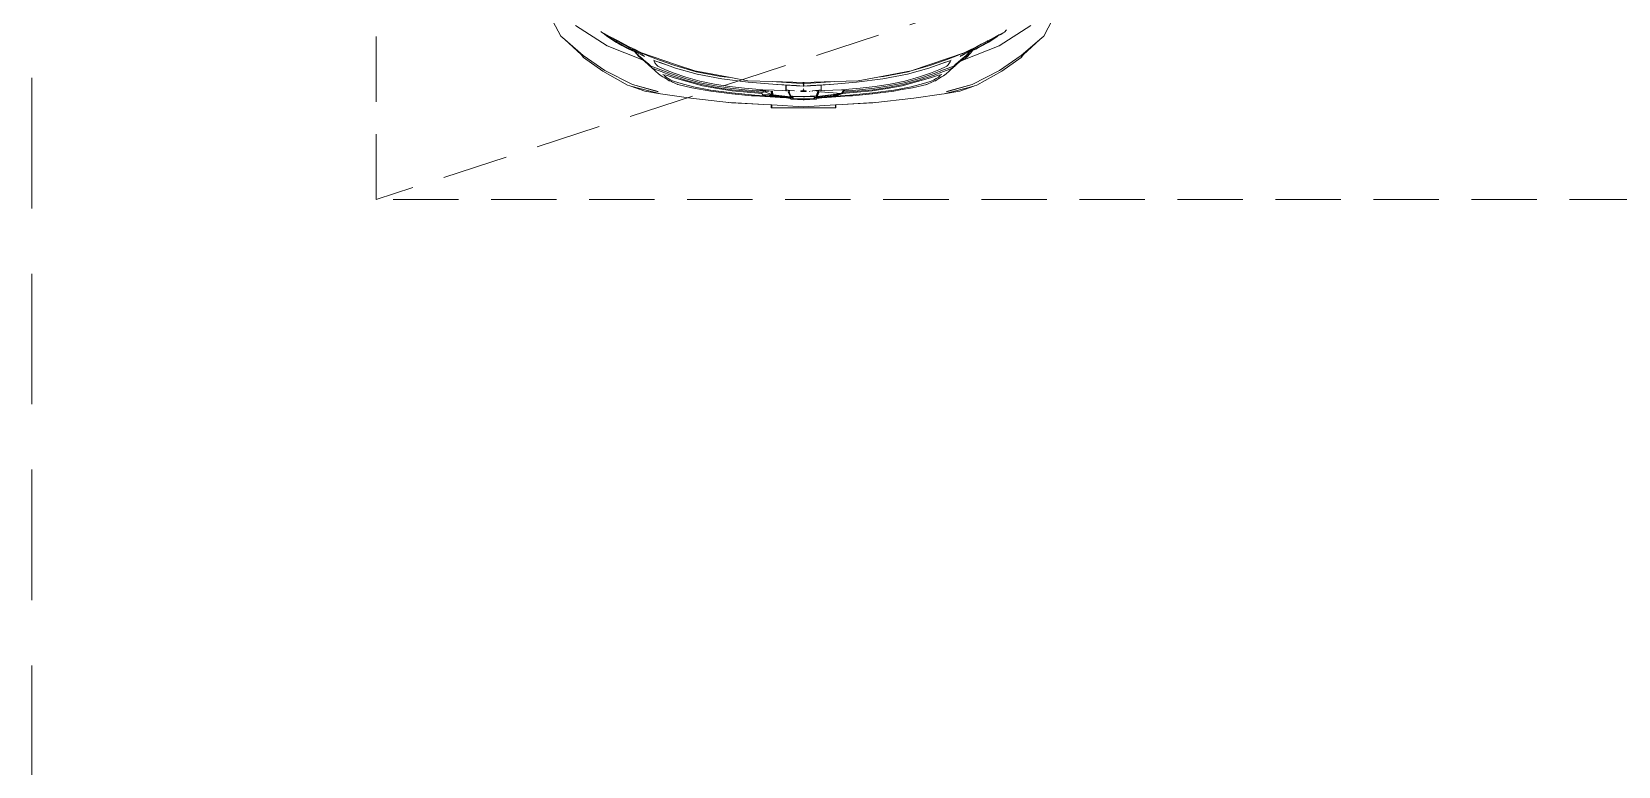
# Model space of a CAD drawing. Header units: millimetres. Extents: x 1010 to 1494, y -119 to 564.
# Drawn here: x 1337.44 to 1343.51, y 485.57 to 488.39 of the extents above; entities that cross this region are included whole.
import ezdxf

# ---------------------------------------------------------------- set-up
doc = ezdxf.new("R2010")
doc.units = ezdxf.units.MM
doc.linetypes.add('HIDDEN', pattern=[0.375, 0.25, -0.125])
doc.layers.get('0').update_dxf_attribs({"lineweight": 9})
for name, color, linetype, lineweight in [('10', 7, 'Continuous', 9), ('80', 1, 'Continuous', 9), ('Edges', 7, 'Continuous', 9)]:
    doc.layers.add(name, color=color, linetype=linetype, lineweight=lineweight)

# ---------------------------------------------------------------- blocks, each defined once
blk = doc.blocks.new('chevy tahoe pl')
at = {"layer": 'Edges'}
for p, q in [((57.24, 93.37), (60.72, 95.21)), ((54.63, 90.35), (56.79, 92.85)), ((56.79, 92.85), (54.77, 90.64)), ((56.79, 92.85), (57.24, 93.37)), ((54.38, 90.3), (52.53, 87.7)), ((54.63, 90.35), (52.62, 87.41)), ((54.77, 90.64), (54.38, 90.3)), ((54.77, 90.64), (54.49, 90.33)), ((58.68, 91.4), (55.94, 87.12)), ((57.8, 87.9), (57.73, 87.77)), ((57.89, 87.99), (57.8, 87.9)), ((52.53, 87.7), (50.64, 84.36)), ((50.71, 83.69), (52.62, 87.41)), ((54.03, 82.33), (55.94, 87.12)), ((56.55, 85.68), (55.52, 83.87)), ((56.28, 85.68), (55.96, 85.13)), ((56.39, 85.88), (56.28, 85.68)), ((56.44, 85.84), (56.32, 85.59)), ((56.41, 85.88), (56.39, 85.88)), ((56.39, 85.88), (56.4, 85.87)), ((56.4, 85.87), (56.42, 85.86)), ((56.41, 85.88), (56.42, 85.86)), ((56.44, 85.88), (56.41, 85.88)), ((56.42, 85.95), (57.17, 87.04)), ((56.42, 85.93), (56.42, 85.95)), ((56.43, 85.94), (56.42, 85.95)), ((56.42, 85.93), (56.44, 85.93)), ((56.44, 85.88), (56.42, 85.86)), ((56.44, 85.84), (56.42, 85.86)), ((56.46, 85.83), (56.42, 85.86)), ((56.57, 85.84), (56.44, 85.93)), ((56.44, 85.93), (56.44, 85.91)), ((56.44, 85.93), (56.46, 85.93)), ((56.46, 85.91), (56.44, 85.91)), ((56.44, 85.91), (56.56, 85.82)), ((56.44, 85.88), (56.57, 85.77)), ((56.46, 85.83), (56.44, 85.84)), ((56.49, 85.91), (56.46, 85.93)), ((56.46, 85.91), (56.48, 85.9)), ((56.56, 85.83), (56.46, 85.91)), ((56.46, 85.83), (56.48, 85.82)), ((56.46, 85.83), (56.48, 85.82)), ((56.48, 85.9), (56.49, 85.91)), ((56.5, 85.88), (56.48, 85.9)), ((56.58, 85.74), (56.48, 85.82)), ((56.49, 85.91), (56.67, 86.18)), ((56.49, 85.91), (56.57, 85.84)), ((56.6, 85.81), (56.49, 85.91)), ((56.56, 85.83), (56.5, 85.88)), ((56.56, 85.83), (56.5, 85.88)), ((56.56, 85.82), (56.5, 85.88)), ((56.56, 85.82), (56.55, 85.81)), ((56.58, 85.75), (56.55, 85.81)), ((56.55, 85.81), (56.57, 85.77)), ((56.55, 85.77), (56.58, 85.75)), ((56.57, 85.72), (56.55, 85.68)), ((56.55, 85.68), (56.6, 85.65)), ((56.57, 85.84), (56.56, 85.83)), ((56.56, 85.82), (56.56, 85.83)), ((56.59, 85.81), (56.56, 85.83)), ((56.56, 85.83), (56.56, 85.82)), ((56.56, 85.83), (56.56, 85.83)), ((56.57, 85.81), (56.56, 85.82)), ((56.57, 85.72), (56.56, 85.72)), ((56.57, 85.84), (56.61, 85.81)), ((56.57, 85.84), (56.57, 85.84)), ((56.57, 85.77), (56.58, 85.75)), ((56.57, 85.77), (56.58, 85.75)), ((56.6, 85.66), (56.57, 85.72)), ((56.6, 85.78), (56.58, 85.75)), ((56.59, 85.74), (56.58, 85.75)), ((56.58, 85.75), (56.58, 85.74)), ((56.58, 85.75), (56.59, 85.74)), ((56.58, 85.74), (56.63, 85.7)), ((56.63, 85.7), (56.58, 85.74)), ((56.59, 85.74), (56.58, 85.74)), ((56.6, 85.81), (56.59, 85.81)), ((56.62, 85.77), (56.59, 85.74)), ((56.63, 85.7), (56.59, 85.74)), ((56.64, 85.71), (56.59, 85.74)), ((56.59, 85.74), (56.59, 85.74)), ((56.59, 85.74), (56.63, 85.7)), ((56.6, 85.79), (56.98, 86.35)), ((56.6, 85.79), (56.62, 85.77)), ((56.6, 85.79), (56.6, 85.78)), ((56.6, 85.79), (56.63, 85.7)), ((56.62, 85.77), (56.6, 85.78)), ((56.63, 85.69), (56.6, 85.65)), ((56.61, 85.71), (56.63, 85.69)), ((56.62, 85.77), (56.65, 85.74)), ((56.64, 85.71), (56.63, 85.7)), ((56.63, 85.7), (56.63, 85.69)), ((56.63, 85.7), (56.63, 85.7)), ((56.63, 85.7), (56.63, 85.7)), ((56.65, 85.74), (56.64, 85.71)), ((56.98, 86.35), (56.65, 85.74)), ((57.22, 87), (56.67, 86.18)), ((56.92, 86.62), (56.85, 86.52)), ((57.01, 86.42), (56.98, 86.35)), ((57.57, 87.47), (57.01, 86.42)), ((57.46, 87.41), (57.17, 87.04)), ((57.19, 87.04), (57.54, 87.51)), ((57.22, 87), (57.57, 87.47)), ((57.44, 87.41), (57.46, 87.43)), ((57.54, 87.51), (57.46, 87.41)), ((57.46, 87.41), (57.49, 87.47)), ((57.59, 87.58), (57.54, 87.53)), ((57.54, 87.51), (57.59, 87.58)), ((57.54, 87.51), (57.54, 87.53)), ((57.54, 87.51), (57.54, 87.51)), ((57.73, 87.77), (57.57, 87.47)), ((57.59, 87.58), (57.61, 87.61)), ((57.61, 87.61), (57.73, 87.77)), ((50.49, 83.94), (49.46, 79.92)), ((50.71, 83.69), (49.74, 80.22)), ((50.71, 83.69), (49.75, 80.23)), ((49.82, 82.05), (50.49, 83.94)), ((50.51, 84.04), (50.49, 83.94)), ((50.64, 84.36), (50.51, 84.04)), ((55.11, 83.28), (55.31, 83.77)), ((55.31, 83.77), (55.14, 83.38)), ((55.16, 83.19), (55.48, 84.03)), ((55.16, 82.82), (55.52, 83.87)), ((55.31, 83.77), (55.5, 84.2)), ((55.81, 84.15), (55.39, 83.25)), ((55.39, 83.59), (55.52, 83.87)), ((55.92, 84.92), (55.48, 84.03)), ((55.5, 84.2), (55.62, 84.44)), ((55.52, 83.87), (55.54, 83.93)), ((55.96, 85.13), (55.62, 84.44)), ((55.62, 84.44), (55.94, 85.04)), ((56.6, 85.65), (55.81, 84.15)), ((55.92, 84.92), (56.32, 85.59)), ((56.6, 85.66), (56.6, 85.65)), ((56.6, 85.65), (56.6, 85.65)), ((49.82, 82.05), (49.46, 79.92)), ((53.34, 81.46), (53.02, 81.11)), ((53.45, 81.5), (53.24, 81.27)), ((53.24, 81.39), (53.33, 81.5)), ((53.33, 81.5), (53.86, 82.09)), ((53.33, 81.5), (53.66, 81.85)), ((53.34, 81.46), (53.75, 81.94)), ((53.34, 81.36), (53.4, 81.43)), ((54.97, 82.46), (53.38, 77.76)), ((53.52, 81.57), (53.4, 81.43)), ((54.04, 82.19), (53.45, 81.5)), ((53.75, 81.94), (54.18, 82.41)), ((53.86, 82.09), (54, 82.24)), ((53.99, 82.23), (54, 82.24)), ((54, 82.24), (54.04, 82.28)), ((54.04, 82.29), (54.35, 82.66)), ((54.04, 82.29), (54.2, 82.46)), ((54.25, 82.44), (54.04, 82.19)), ((54.04, 82.29), (54.04, 82.29)), ((54.04, 82.28), (54.04, 82.29)), ((54.04, 82.28), (54.04, 82.28)), ((54.54, 81.5), (54.06, 80.18)), ((54.18, 82.41), (54.5, 82.76)), ((54.2, 82.46), (54.32, 82.59)), ((54.25, 82.45), (54.2, 82.39)), ((54.64, 82.88), (54.25, 82.44)), ((54.26, 82.45), (54.25, 82.44)), ((54.32, 82.59), (54.41, 82.69)), ((54.35, 82.66), (54.32, 82.59)), ((54.32, 82.59), (54.32, 82.59)), ((54.35, 82.66), (54.5, 82.84)), ((54.41, 82.69), (54.57, 82.87)), ((54.62, 82.25), (54.48, 82.07)), ((54.48, 82.07), (54.59, 82.23)), ((54.5, 82.84), (54.59, 82.91)), ((54.61, 82.9), (54.5, 82.76)), ((54.54, 81.5), (54.79, 82.14)), ((54.57, 82.87), (54.59, 82.92)), ((54.57, 82.87), (54.59, 82.91)), ((54.57, 82.87), (54.61, 82.9)), ((54.59, 82.92), (54.75, 83.05)), ((54.59, 82.91), (54.59, 82.92)), ((54.59, 82.23), (54.7, 82.44)), ((54.59, 82.23), (54.62, 82.25)), ((54.61, 82.9), (54.63, 82.88)), ((54.63, 82.88), (54.61, 82.86)), ((54.73, 83), (54.63, 82.88)), ((54.63, 82.88), (54.64, 82.88)), ((54.64, 82.89), (54.65, 82.9)), ((54.64, 82.89), (54.64, 82.88)), ((54.65, 82.9), (54.66, 82.9)), ((54.66, 82.9), (54.87, 83.14)), ((54.66, 82.9), (54.71, 82.95)), ((54.66, 82.9), (54.66, 82.9)), ((54.66, 82.39), (54.71, 82.45)), ((54.66, 82.39), (54.7, 82.44)), ((54.7, 82.44), (54.73, 82.47)), ((54.7, 82.44), (54.71, 82.45)), ((54.71, 82.95), (54.74, 82.98)), ((54.71, 82.96), (54.71, 82.95)), ((54.71, 82.95), (54.71, 82.94)), ((54.71, 82.45), (54.73, 82.5)), ((54.71, 82.45), (54.73, 82.49)), ((54.75, 83.05), (54.73, 83)), ((54.77, 83.05), (54.73, 83)), ((54.8, 82.62), (54.73, 82.5)), ((54.74, 82.98), (54.77, 83)), ((54.75, 82.99), (54.74, 82.98)), ((54.74, 82.98), (54.74, 82.97)), ((54.75, 83.05), (54.79, 83.08)), ((54.77, 83), (54.75, 82.98)), ((54.8, 82.62), (54.75, 82.51)), ((54.84, 83.13), (54.77, 83.05)), ((54.79, 83.08), (54.77, 83.05)), ((54.79, 83.03), (54.77, 83)), ((54.78, 83.02), (54.77, 83)), ((54.77, 83), (54.78, 83.02)), ((54.78, 83.02), (54.83, 83.06)), ((54.79, 83.03), (54.78, 83.02)), ((54.79, 83.08), (54.84, 83.13)), ((54.8, 83.04), (54.79, 83.03)), ((54.87, 82.37), (54.79, 82.14)), ((54.82, 83.07), (54.8, 83.04)), ((54.85, 82.73), (54.8, 82.62)), ((54.96, 83.21), (54.82, 83.07)), ((54.87, 83.14), (54.82, 83.07)), ((54.82, 83.07), (54.91, 83.14)), ((54.82, 83.07), (54.83, 83.06)), ((54.83, 83.06), (54.91, 83.13)), ((54.83, 83.06), (54.84, 83.05)), ((54.84, 83.13), (55.14, 83.38)), ((54.85, 82.73), (54.84, 82.73)), ((55.11, 83.31), (54.85, 82.73)), ((55.09, 83.33), (54.87, 83.14)), ((54.87, 83.14), (54.96, 83.21)), ((54.87, 82.37), (54.95, 82.58)), ((54.91, 83.14), (54.9, 83.14)), ((54.91, 83.14), (54.93, 83.15)), ((54.91, 83.13), (54.91, 83.14)), ((54.93, 83.15), (54.96, 83.21)), ((55.16, 83.19), (54.95, 82.58)), ((55.08, 82.66), (54.97, 82.46)), ((55.16, 82.82), (55.08, 82.66)), ((55.13, 83.36), (55.09, 83.33)), ((55.13, 83.36), (55.11, 83.31)), ((55.14, 83.38), (55.13, 83.36)), ((55.39, 83.25), (55.16, 82.82)), ((49.41, 79.58), (48.86, 75.82)), ((49.46, 79.92), (49.41, 79.58)), ((51.58, 79.29), (51.62, 79.34)), ((51.74, 79.58), (51.62, 79.34)), ((51.64, 79.29), (51.64, 79.3)), ((51.92, 79.42), (51.7, 79.16)), ((51.9, 79.82), (51.74, 79.58)), ((52.17, 80.2), (51.9, 79.82)), ((51.92, 79.42), (52.03, 79.45)), ((52.45, 79.82), (51.94, 78.44)), ((51.94, 79.4), (51.95, 79.41)), ((52.03, 79.45), (51.95, 79.16)), ((52.08, 79.61), (52.03, 79.45)), ((52.67, 79.86), (52.13, 78.45)), ((52.51, 80.59), (52.17, 80.2)), ((52.45, 79.82), (52.79, 80.68)), ((52.72, 80.81), (52.51, 80.59)), ((52.92, 81.02), (52.63, 80.71)), ((52.72, 80.81), (52.63, 80.71)), ((53.11, 80.96), (52.67, 79.86)), ((53, 79.93), (52.67, 79.22)), ((53.11, 81.24), (52.72, 80.81)), ((52.92, 81.02), (52.72, 80.81)), ((52.92, 80.98), (52.79, 80.68)), ((52.92, 80.98), (53.02, 81.11)), ((53.18, 80.29), (53, 79.93)), ((53.24, 81.39), (53.11, 81.24)), ((53.2, 81.2), (53.11, 80.96)), ((53.18, 80.29), (53.36, 80.47)), ((53.2, 81.2), (53.24, 81.27)), ((53.27, 77.98), (54.06, 80.18)), ((53.68, 79.97), (53.33, 78.97)), ((53.33, 78.97), (53.65, 79.9)), ((53.65, 80.66), (53.36, 80.47)), ((53.65, 80.66), (53.88, 80.79)), ((53.84, 80.43), (53.65, 79.9)), ((53.84, 80.43), (53.68, 79.97)), ((53.93, 80.7), (53.84, 80.43)), ((53.93, 80.7), (53.88, 80.79)), ((53.98, 80.88), (53.93, 80.7)), ((50.73, 77.57), (50.26, 75.68)), ((50.41, 75.46), (50.83, 77.12)), ((51.04, 78.31), (50.73, 77.57)), ((50.74, 77.61), (50.73, 77.57)), ((51.12, 78.03), (50.83, 77.12)), ((51.1, 78.45), (51.04, 78.31)), ((51.19, 78.67), (51.1, 78.45)), ((51.62, 78.09), (51.1, 76.33)), ((51.31, 78.51), (51.12, 78.03)), ((51.19, 78.67), (51.22, 78.75)), ((51.22, 78.75), (51.55, 79.24)), ((51.51, 78.86), (51.31, 78.51)), ((51.94, 78.44), (51.31, 76.53)), ((51.51, 78.86), (51.7, 79.16)), ((52.13, 78.45), (51.51, 76.59)), ((51.95, 79.16), (51.62, 78.09)), ((51.69, 76.49), (52.24, 78.09)), ((52.93, 77.87), (52.1, 74.96)), ((52.67, 79.22), (52.24, 78.09)), ((52.43, 75.1), (53.27, 77.98)), ((53.38, 77.76), (52.54, 75.3)), ((53.33, 78.97), (52.93, 77.87)), ((53.38, 77.76), (53.41, 77.9)), ((48.86, 75.82), (48.24, 70.31)), ((49.82, 73.14), (50.26, 75.68)), ((50.41, 75.46), (49.94, 73.16)), ((51.1, 76.33), (50.55, 74.25)), ((51.31, 76.53), (50.73, 74.39)), ((51.51, 76.59), (50.94, 74.54)), ((51.69, 76.49), (51.15, 74.6)), ((52.54, 75.3), (51.65, 70.44)), ((51.81, 71.76), (52.43, 75.1)), ((49.82, 73.14), (49.44, 70.24)), ((49.57, 70.3), (49.94, 73.16)), ((50.55, 74.25), (50.16, 72.22)), ((50.3, 72.34), (50.73, 74.39)), ((50.94, 74.54), (50.51, 72.52)), ((50.74, 72.62), (51.15, 74.6)), ((52.1, 74.96), (51.47, 71.63)), ((50.16, 72.22), (49.85, 70.22)), ((50.3, 72.34), (50.01, 70.3)), ((50.51, 72.52), (50.21, 70.52)), ((50.42, 70.6), (50.74, 72.62)), ((51.47, 71.63), (51.03, 68.1)), ((51.81, 71.76), (51.65, 70.44)), ((48.29, 70.68), (48.01, 66.03)), ((48.05, 66.69), (48.26, 70.5)), ((48.24, 70.31), (48.05, 66.69)), ((48.24, 70.31), (48.26, 70.5)), ((49.46, 70.27), (49.2, 67.63)), ((49.44, 70.24), (49.2, 67.63)), ((49.27, 67.2), (49.57, 70.3)), ((49.85, 70.22), (49.66, 68.2)), ((49.8, 68.22), (50.01, 70.3)), ((50.21, 70.52), (50, 68.52)), ((50.21, 68.59), (50.07, 67.06)), ((50.21, 68.59), (50.42, 70.6)), ((51.65, 70.44), (51.22, 68.13)), ((48.01, 66.03), (48.05, 66.69)), ((49.16, 67.18), (48.95, 63.74)), ((49.11, 64.67), (49.27, 67.2)), ((49.2, 67.63), (49.16, 67.18)), ((49.51, 66.24), (49.53, 66.67)), ((49.66, 68.2), (49.53, 66.67)), ((49.62, 66.08), (49.68, 66.62)), ((49.68, 66.62), (49.8, 68.22)), ((49.87, 66.99), (49.84, 66.03)), ((49.85, 66.03), (49.87, 66.99)), ((50, 68.52), (49.87, 67.01)), ((49.87, 67.01), (49.87, 66.99)), ((50.01, 66.52), (50, 66.09)), ((50.01, 66.52), (50.07, 67.06)), ((51.03, 68.1), (50.73, 64.21)), ((51.22, 68.13), (51.11, 64.82)), ((47.56, 64.9), (47.57, 64.96)), ((47.56, 64.9), (47.95, 64.9)), ((47.57, 64.72), (47.56, 64.9)), ((47.57, 64.96), (47.95, 64.96)), ((47.57, 63.08), (47.57, 64.72)), ((47.95, 64.9), (47.69, 60.6)), ((48.01, 66.03), (47.95, 64.96)), ((47.95, 64.96), (47.95, 64.9)), ((48.86, 62.08), (49.21, 65.15)), ((48.9, 62.91), (49.11, 64.67)), ((49.26, 64.98), (48.93, 62.08)), ((49.27, 64.61), (49, 62.04)), ((49.33, 64.69), (49.05, 62.37)), ((49.11, 64.67), (49.27, 65.99)), ((49.21, 65.15), (49.25, 65.23)), ((49.21, 65.15), (49.25, 65.15)), ((49.25, 65.23), (49.25, 65.15)), ((49.25, 65.15), (49.26, 64.98)), ((49.26, 64.98), (49.28, 64.7)), ((49.27, 65.99), (49.28, 66.04)), ((49.3, 66.02), (49.27, 65.99)), ((49.27, 65.95), (49.3, 66)), ((49.27, 65.95), (49.27, 65.99)), ((49.27, 64.61), (49.33, 64.69)), ((49.28, 66.04), (49.3, 66.09)), ((49.28, 64.7), (49.34, 64.8)), ((49.28, 64.7), (49.3, 64.7)), ((49.3, 64.7), (49.28, 64.66)), ((49.28, 64.66), (49.33, 64.7)), ((49.28, 64.7), (49.28, 64.66)), ((49.28, 64.66), (49.32, 64.68)), ((49.3, 64.66), (49.28, 64.66)), ((49.28, 64.66), (49.29, 64.64)), ((49.51, 66.24), (49.3, 66.09)), ((49.3, 66.09), (49.3, 66.02)), ((49.3, 66.02), (49.3, 66.01)), ((49.3, 66), (49.3, 66.01)), ((49.3, 66.01), (49.35, 64.89)), ((49.34, 64.78), (49.3, 64.7)), ((49.3, 64.7), (49.33, 64.7)), ((49.33, 64.7), (49.34, 64.73)), ((49.33, 64.7), (49.33, 64.7)), ((49.33, 64.7), (49.33, 64.69)), ((49.81, 64.91), (49.34, 64.81)), ((49.34, 64.73), (49.81, 64.89)), ((49.35, 64.89), (49.34, 64.81)), ((49.34, 64.73), (49.81, 64.81)), ((49.34, 64.81), (49.34, 64.8)), ((49.34, 64.8), (49.34, 64.78)), ((49.34, 64.78), (49.34, 64.73)), ((49.67, 65.72), (49.35, 64.89)), ((49.35, 64.89), (49.81, 65)), ((49.81, 64.93), (49.35, 64.89)), ((49.54, 66.26), (49.51, 66.24)), ((49.62, 66.08), (49.66, 66.01)), ((49.76, 66.04), (49.62, 66.08)), ((49.73, 65.8), (49.66, 66.01)), ((49.8, 65.59), (49.73, 65.8)), ((49.76, 66.04), (49.79, 66.04)), ((49.79, 66.04), (49.79, 66.04)), ((49.79, 66.04), (49.84, 66.03)), ((49.82, 65.54), (49.8, 65.59)), ((49.82, 65.54), (49.8, 65.28)), ((49.8, 65.28), (49.8, 65.23)), ((49.84, 65.7), (49.82, 65.54)), ((49.84, 66.03), (49.84, 65.7)), ((49.84, 65.76), (49.85, 66.03)), ((49.84, 66.03), (49.85, 66.03)), ((49.85, 66.03), (49.87, 66.02)), ((49.89, 63.4), (49.94, 64.57)), ((49.94, 64.57), (50, 66.09)), ((51.11, 64.82), (50.96, 60.64)), ((51.06, 64.25), (51.11, 64.82)), ((47.57, 63.08), (47.57, 56.48)), ((48.71, 62.24), (48.66, 60.66)), ((48.75, 62.21), (48.7, 60.66)), ((48.71, 62.24), (48.73, 62.31)), ((48.71, 62.24), (48.75, 62.21)), ((48.83, 62.36), (48.73, 62.31)), ((48.73, 62.31), (48.82, 62.33)), ((48.75, 62.28), (48.73, 62.31)), ((48.75, 62.21), (48.73, 62.31)), ((48.75, 62.21), (48.75, 62.28)), ((48.75, 62), (48.75, 62.21)), ((48.82, 62.33), (48.83, 62.36)), ((48.82, 62.33), (48.85, 62.35)), ((48.84, 62.3), (48.82, 62.33)), ((48.83, 62.36), (48.84, 62.39)), ((48.85, 62.37), (48.83, 62.36)), ((48.84, 62.39), (48.9, 62.91)), ((48.85, 62.37), (48.84, 62.39)), ((48.84, 62.3), (48.85, 62.35)), ((48.86, 62.36), (48.85, 62.37)), ((48.85, 62.35), (48.86, 62.36)), ((48.9, 62.91), (48.95, 63.74)), ((48.98, 63.74), (48.98, 63.75)), ((49, 62.04), (49.06, 62.31)), ((49, 62.04), (49.07, 62.27)), ((49, 61.99), (49.07, 62.27)), ((49.72, 62.67), (49.05, 62.37)), ((49.05, 62.37), (49.06, 62.31)), ((49.06, 62.31), (49.07, 62.3)), ((49.07, 62.27), (49.07, 62.3)), ((49.07, 62.3), (49.09, 62.3)), ((49.07, 62.27), (49.14, 62.27)), ((49.09, 62), (49.07, 62.27)), ((49.09, 62.28), (49.1, 62.3)), ((49.09, 62.3), (49.09, 62.28)), ((49.09, 62.3), (49.1, 62.3)), ((49.09, 62), (49.14, 62.2)), ((49.14, 62.13), (49.09, 62)), ((49.1, 62.3), (49.14, 62.3)), ((49.14, 62.3), (49.82, 62.58)), ((49.14, 62.3), (49.14, 62.27)), ((49.14, 62.27), (49.14, 62.21)), ((49.14, 62.21), (49.14, 62.2)), ((49.14, 62.2), (49.14, 62.13)), ((49.14, 62.13), (49.14, 62.11)), ((49.8, 62.59), (49.77, 62.59)), ((49.81, 62.82), (49.81, 62.82)), ((49.82, 62.58), (49.85, 62.6)), ((49.82, 62.49), (49.85, 62.6)), ((49.82, 62.49), (49.82, 62.58)), ((49.82, 62.49), (49.85, 62.5)), ((49.83, 62.87), (49.83, 62.87)), ((49.85, 62.6), (49.84, 62.6)), ((49.91, 62.45), (49.84, 61.81)), ((49.91, 62.45), (49.85, 61.81)), ((49.87, 62.99), (49.89, 63.4)), ((49.87, 62.97), (49.87, 62.99)), ((49.87, 62.99), (50.01, 62.99)), ((50.03, 62.97), (49.87, 62.99)), ((49.91, 62.96), (49.87, 62.97)), ((50.03, 62.97), (49.87, 62.97)), ((49.91, 62.96), (49.96, 62.96)), ((49.91, 62.45), (49.96, 62.96)), ((49.93, 62.82), (49.91, 62.67)), ((49.94, 62.67), (49.91, 62.45)), ((49.91, 62.45), (49.91, 62.67)), ((49.94, 62.87), (49.93, 62.82)), ((49.94, 62.87), (49.93, 62.82)), ((49.94, 62.86), (49.93, 62.82)), ((49.93, 62.82), (49.93, 62.82)), ((49.93, 62.82), (49.95, 62.82)), ((49.96, 62.96), (49.94, 62.87)), ((49.94, 62.87), (49.94, 62.87)), ((49.95, 62.87), (49.94, 62.87)), ((49.94, 62.87), (49.94, 62.87)), ((49.94, 62.67), (49.95, 62.82)), ((49.95, 62.87), (49.96, 62.96)), ((49.95, 62.82), (49.95, 62.87)), ((49.95, 62.87), (49.95, 62.87)), ((49.95, 62.82), (49.95, 62.87)), ((49.95, 62.82), (49.95, 62.82)), ((50.36, 62.96), (49.96, 62.96)), ((50.01, 62.99), (50.03, 62.97)), ((50.64, 62.99), (50.01, 62.99)), ((50.36, 62.97), (50.36, 62.96)), ((50.64, 62.96), (50.36, 62.96)), ((50.64, 62.96), (50.55, 61.54)), ((50.72, 64.1), (50.57, 61.55)), ((50.72, 64.1), (50.64, 62.99)), ((50.64, 62.99), (50.64, 62.96)), ((50.73, 64.21), (50.72, 64.1)), ((51.06, 64.25), (50.9, 61.56)), ((47.69, 60.6), (47.95, 56.3)), ((48.66, 60.66), (48.7, 60.66)), ((48.66, 60.52), (48.66, 60.66)), ((48.7, 60.59), (48.66, 60.66)), ((48.7, 60.52), (48.66, 60.59)), ((48.7, 60.59), (48.66, 60.59)), ((48.71, 58.95), (48.66, 60.52)), ((48.7, 60.52), (48.66, 60.52)), ((48.7, 60.52), (48.7, 60.66)), ((48.75, 58.97), (48.7, 60.52)), ((48.75, 61.95), (48.71, 60.67)), ((48.71, 60.67), (48.73, 60.67)), ((48.71, 60.53), (48.71, 60.67)), ((48.71, 60.6), (48.75, 60.67)), ((48.75, 60.6), (48.71, 60.6)), ((48.71, 60.6), (48.75, 60.53)), ((48.75, 59.25), (48.71, 60.53)), ((48.75, 60.53), (48.71, 60.53)), ((48.72, 60.59), (48.72, 60.6)), ((48.72, 60.6), (48.78, 60.59)), ((48.73, 60.66), (48.73, 60.67)), ((48.73, 60.67), (48.75, 60.67)), ((48.75, 62), (48.84, 62.02)), ((48.87, 62.02), (48.75, 62)), ((48.75, 61.95), (48.75, 62)), ((48.75, 62), (48.78, 62)), ((48.82, 61.95), (48.75, 61.95)), ((48.75, 60.67), (48.78, 60.67)), ((48.75, 60.67), (48.75, 60.6)), ((48.78, 60.6), (48.75, 60.67)), ((48.78, 60.6), (48.75, 60.53)), ((48.78, 60.6), (48.75, 60.6)), ((48.75, 60.6), (48.75, 60.53)), ((48.78, 60.53), (48.75, 60.53)), ((48.76, 60.6), (48.78, 60.6)), ((48.76, 60.6), (48.78, 60.6)), ((48.78, 62), (48.87, 62.02)), ((48.78, 62), (48.91, 62.02)), ((48.82, 62), (48.78, 62)), ((48.82, 61.95), (48.78, 60.67)), ((48.78, 60.53), (48.78, 60.67)), ((48.78, 60.6), (48.78, 60.59)), ((48.78, 60.6), (48.78, 60.6)), ((48.78, 60.53), (48.82, 59.25)), ((48.91, 62.02), (48.82, 62)), ((48.82, 62), (48.82, 61.95)), ((48.84, 62.02), (48.86, 62.08)), ((48.89, 62.08), (48.84, 62.02)), ((48.84, 62.02), (48.87, 62.02)), ((48.86, 62.08), (48.93, 62.08)), ((48.87, 62.02), (48.89, 62.08)), ((48.87, 62.02), (48.93, 62.08)), ((48.91, 62.02), (48.87, 62.02)), ((48.93, 62.08), (48.91, 62.02)), ((49, 62.04), (49, 61.99)), ((49, 61.99), (49.03, 61.99)), ((49, 61.99), (49.07, 61.99)), ((49, 61.99), (49.07, 61.99)), ((49.03, 61.99), (49.07, 61.99)), ((49.03, 61.99), (49.07, 61.99)), ((49.03, 60.58), (49.03, 60.63)), ((49.03, 60.61), (49.06, 60.62)), ((49.03, 60.6), (49.08, 60.6)), ((49.03, 60.59), (49.05, 60.58)), ((49.09, 61.92), (49.05, 60.63)), ((49.05, 60.63), (49.05, 60.49)), ((49.05, 60.56), (49.07, 60.61)), ((49.11, 59.2), (49.05, 60.49)), ((49.06, 60.62), (49.06, 60.6)), ((49.06, 60.6), (49.06, 60.58)), ((49.07, 61.99), (49.09, 62)), ((49.09, 61.99), (49.07, 61.99)), ((49.09, 61.99), (49.07, 61.99)), ((49.07, 61.99), (49.07, 61.99)), ((49.07, 61.99), (49.07, 61.99)), ((49.07, 61.99), (49.09, 61.99)), ((49.09, 61.92), (49.14, 62.11)), ((49.09, 62), (49.09, 61.99)), ((49.09, 61.99), (49.09, 61.92)), ((49.09, 61.99), (49.09, 61.99)), ((49.09, 61.99), (49.09, 61.99)), ((49.09, 60.57), (49.09, 60.59)), ((49.09, 60.57), (49.1, 60.58)), ((49.14, 62.11), (49.11, 60.64)), ((49.11, 60.64), (49.11, 60.5)), ((49.16, 58.92), (49.11, 60.5)), ((49.75, 60.64), (49.72, 60.64)), ((49.72, 60.57), (49.75, 60.57)), ((49.76, 60.64), (49.75, 60.64)), ((49.75, 60.64), (49.75, 60.64)), ((49.75, 60.64), (49.75, 60.57)), ((49.75, 60.64), (49.78, 60.57)), ((49.75, 60.57), (49.76, 60.57)), ((49.75, 60.5), (49.75, 60.57)), ((49.75, 60.57), (49.78, 60.57)), ((49.75, 60.57), (49.75, 60.57)), ((49.75, 60.5), (49.75, 60.5)), ((49.78, 60.95), (49.76, 60.64)), ((49.8, 60.95), (49.76, 60.64)), ((49.76, 60.64), (49.78, 60.64)), ((49.76, 60.64), (49.76, 60.64)), ((49.76, 60.64), (49.78, 60.64)), ((49.76, 60.57), (49.77, 60.5)), ((49.8, 60.25), (49.76, 60.57)), ((49.78, 60.57), (49.76, 60.57)), ((49.78, 60.5), (49.76, 60.54)), ((49.77, 60.5), (49.76, 60.5)), ((49.78, 60.5), (49.77, 60.5)), ((49.77, 60.5), (49.78, 60.25)), ((49.78, 60.64), (49.79, 60.95)), ((49.78, 60.95), (49.79, 60.95)), ((49.8, 60.95), (49.78, 60.64)), ((49.78, 60.57), (49.78, 60.64)), ((49.84, 60.64), (49.78, 60.64)), ((49.78, 60.6), (49.78, 60.57)), ((49.78, 60.5), (49.78, 60.57)), ((49.78, 60.57), (49.84, 60.57)), ((49.78, 60.57), (49.8, 60.25)), ((49.79, 60.25), (49.78, 60.5)), ((49.79, 60.25), (49.78, 60.25)), ((49.85, 60.95), (49.79, 60.95)), ((49.8, 60.25), (49.79, 60.25)), ((49.8, 61.49), (49.8, 61.53)), ((49.8, 60.95), (49.84, 60.64)), ((49.8, 60.25), (49.84, 60.57)), ((49.8, 60.27), (49.8, 60.25)), ((49.8, 60.25), (49.84, 60.25)), ((49.82, 60.6), (49.82, 60.57)), ((49.82, 60.57), (49.82, 60.6)), ((49.83, 60.27), (49.84, 60.25)), ((49.84, 61.81), (49.85, 61.81)), ((49.85, 60.95), (49.84, 60.64)), ((49.84, 60.64), (49.98, 60.64)), ((49.84, 60.64), (49.84, 60.6)), ((49.98, 60.6), (49.84, 60.64)), ((49.98, 60.6), (49.84, 60.57)), ((49.98, 60.6), (49.84, 60.6)), ((49.84, 60.6), (49.84, 60.57)), ((49.84, 60.57), (49.85, 60.25)), ((49.98, 60.57), (49.84, 60.57)), ((49.84, 60.25), (49.84, 60.27)), ((49.84, 60.25), (49.84, 60.25)), ((49.84, 60.25), (49.85, 60.25)), ((49.98, 60.57), (49.98, 60.64)), ((50.12, 60.6), (50.12, 60.57)), ((50.57, 61.55), (50.49, 60.64)), ((50.49, 60.64), (50.55, 61.54)), ((50.49, 60.57), (50.49, 60.64)), ((50.49, 60.57), (50.49, 60.6)), ((50.49, 60.6), (50.65, 60.6)), ((50.65, 60.6), (50.49, 60.57)), ((50.49, 60.57), (50.57, 59.65)), ((50.65, 60.57), (50.49, 60.57)), ((50.55, 59.66), (50.49, 60.57)), ((50.65, 60.6), (50.65, 60.57)), ((50.7, 60.57), (50.7, 60.6)), ((50.76, 60.64), (50.83, 60.64)), ((50.76, 60.57), (50.76, 60.64)), ((50.76, 60.6), (50.83, 60.64)), ((50.83, 60.6), (50.76, 60.6)), ((50.76, 60.6), (50.83, 60.57)), ((50.8, 60.57), (50.76, 60.57)), ((50.8, 60.57), (50.8, 60.61)), ((50.83, 60.57), (50.8, 60.57)), ((50.83, 60.64), (50.9, 61.56)), ((50.83, 60.64), (50.96, 60.64)), ((50.83, 60.64), (50.83, 60.6)), ((50.96, 60.61), (50.83, 60.64)), ((50.96, 60.6), (50.83, 60.6)), ((50.83, 60.6), (50.83, 60.57)), ((50.96, 60.59), (50.83, 60.57)), ((50.9, 59.64), (50.83, 60.57)), ((50.96, 60.57), (50.83, 60.57)), ((50.96, 60.64), (50.96, 60.57)), ((50.96, 60.57), (50.96, 60.5)), ((50.96, 60.5), (51.11, 56.46)), ((48.75, 58.97), (48.71, 58.95)), ((48.73, 58.85), (48.71, 58.95)), ((48.73, 58.85), (48.75, 58.97)), ((48.75, 58.88), (48.73, 58.85)), ((48.82, 58.83), (48.73, 58.85)), ((48.84, 58.79), (48.73, 58.85)), ((48.75, 59.17), (48.75, 59.25)), ((48.75, 59.25), (48.82, 59.25)), ((48.75, 59.25), (48.78, 59.17)), ((48.82, 59.18), (48.75, 59.17)), ((48.75, 59.17), (48.75, 58.97)), ((48.75, 58.97), (48.75, 58.88)), ((48.78, 59.17), (48.78, 59.25)), ((48.79, 59.17), (48.82, 59.25)), ((48.82, 59.25), (48.82, 59.18)), ((48.84, 59.18), (48.82, 59.18)), ((48.84, 58.87), (48.82, 58.83)), ((48.86, 58.82), (48.82, 58.83)), ((48.84, 58.79), (48.82, 58.83)), ((48.84, 59.17), (48.91, 59.18)), ((48.84, 59.17), (48.84, 59.18)), ((48.84, 59.18), (48.91, 59.18)), ((48.86, 59.13), (48.84, 59.17)), ((48.86, 58.82), (48.84, 58.87)), ((48.86, 58.82), (48.84, 58.79)), ((48.84, 58.79), (48.84, 58.79)), ((48.84, 58.79), (48.84, 58.79)), ((49.14, 56.47), (48.84, 58.79)), ((48.84, 58.79), (48.84, 58.79)), ((48.9, 58.25), (48.84, 58.79)), ((49.12, 56.6), (48.86, 59.13)), ((48.86, 59.13), (48.93, 59.13)), ((48.86, 58.82), (48.86, 58.82)), ((48.9, 58.25), (48.95, 57.46)), ((48.97, 57.67), (48.9, 58.25)), ((48.91, 59.18), (48.93, 59.13)), ((48.93, 59.13), (49.19, 56.6)), ((49, 59.17), (49, 59.1)), ((49.09, 59.16), (49, 59.17)), ((49, 59.17), (49.07, 59.17)), ((49, 59.1), (49.36, 56.15)), ((49.03, 59.17), (49.03, 59.17)), ((49.07, 59.17), (49.09, 59.17)), ((49.07, 59.17), (49.07, 59.17)), ((49.07, 59.17), (49.07, 59.17)), ((49.07, 58.87), (49.07, 58.84)), ((49.16, 58.83), (49.07, 58.84)), ((49.07, 58.78), (49.07, 58.84)), ((49.73, 58.49), (49.07, 58.78)), ((49.07, 58.78), (49.5, 55.46)), ((49.11, 59.2), (49.09, 59.17)), ((49.09, 59.17), (49.09, 59.16)), ((49.1, 58.85), (49.1, 58.87)), ((49.11, 59.17), (49.12, 59.17)), ((49.11, 59.16), (49.12, 59.16)), ((49.84, 58.65), (49.16, 58.92)), ((49.16, 58.83), (49.16, 58.92)), ((49.84, 58.52), (49.16, 58.83)), ((49.5, 55.46), (49.73, 58.33)), ((49.77, 58.52), (49.84, 58.52)), ((49.8, 59.71), (49.78, 59.86)), ((49.81, 59.39), (49.81, 59.49)), ((49.81, 58.38), (49.81, 58.38)), ((49.84, 58.65), (49.83, 58.85)), ((49.83, 58.33), (49.83, 58.33)), ((49.85, 59.39), (49.84, 59.39)), ((49.88, 58.97), (49.84, 59.39)), ((49.84, 58.52), (49.84, 58.65)), ((49.85, 59.39), (49.91, 58.75)), ((49.87, 59.11), (49.88, 58.97)), ((49.87, 58.24), (49.91, 58.24)), ((49.87, 58.21), (49.87, 58.24)), ((49.87, 58.24), (49.92, 58.24)), ((50.03, 58.24), (49.87, 58.21)), ((49.89, 57.8), (49.87, 58.21)), ((49.92, 58.21), (49.87, 58.21)), ((49.91, 58.75), (49.88, 58.97)), ((49.91, 58.53), (49.91, 58.75)), ((49.91, 58.75), (49.92, 58.68)), ((49.91, 58.75), (49.96, 58.24)), ((49.91, 58.53), (49.93, 58.38)), ((49.91, 58.24), (49.92, 58.24)), ((49.92, 58.68), (49.92, 58.65)), ((49.92, 58.68), (49.94, 58.53)), ((49.92, 58.24), (49.92, 58.24)), ((49.92, 58.24), (49.92, 58.21)), ((49.92, 58.24), (49.94, 58.24)), ((49.92, 58.24), (49.94, 58.24)), ((49.94, 58.21), (49.92, 58.21)), ((49.93, 58.38), (49.94, 58.38)), ((49.93, 58.38), (49.94, 58.33)), ((49.95, 58.38), (49.94, 58.53)), ((49.94, 58.38), (49.94, 58.33)), ((49.94, 58.38), (49.95, 58.38)), ((49.94, 58.33), (49.96, 58.27)), ((49.94, 58.33), (49.95, 58.33)), ((49.94, 58.24), (49.94, 58.24)), ((49.94, 58.24), (49.94, 58.21)), ((49.94, 58.24), (49.96, 58.24)), ((49.94, 58.24), (49.96, 58.24)), ((49.96, 58.21), (49.94, 58.21)), ((49.95, 58.33), (49.95, 58.38)), ((49.95, 58.33), (49.95, 58.38)), ((49.95, 58.38), (49.95, 58.38)), ((49.96, 58.27), (49.95, 58.33)), ((49.96, 58.24), (49.95, 58.33)), ((49.95, 58.33), (49.95, 58.33)), ((49.96, 58.27), (49.96, 58.24)), ((49.96, 58.24), (49.96, 58.24)), ((49.96, 58.24), (49.96, 58.21)), ((49.96, 58.21), (49.96, 58.24)), ((49.96, 58.24), (49.96, 58.24)), ((49.99, 58.24), (49.96, 58.24)), ((49.96, 58.24), (49.99, 58.24)), ((50, 58.21), (49.96, 58.21)), ((49.96, 58.21), (49.96, 58.21)), ((50, 58.21), (49.99, 58.24)), ((49.99, 58.24), (49.99, 58.24)), ((49.99, 58.24), (50.03, 58.24)), ((50.36, 58.24), (49.99, 58.24)), ((50.01, 58.21), (50, 58.21)), ((50.03, 58.24), (50.01, 58.21)), ((50.01, 58.21), (50.36, 58.21)), ((50.36, 58.24), (50.36, 58.21)), ((50.36, 58.24), (50.64, 58.24)), ((50.36, 58.21), (50.64, 58.21)), ((50.55, 59.66), (50.64, 58.24)), ((50.57, 59.65), (50.72, 57.1)), ((50.64, 58.24), (50.64, 58.21)), ((50.64, 58.21), (50.72, 57.1)), ((50.9, 59.64), (51.06, 56.95)), ((47.55, 56.3), (47.56, 56.42)), ((47.57, 56.24), (47.55, 56.3)), ((47.55, 56.3), (47.95, 56.3)), ((47.56, 56.42), (47.57, 56.48)), ((47.57, 56.24), (47.57, 56.24)), ((47.57, 56.24), (47.57, 56.24)), ((47.57, 56.24), (47.96, 56.24)), ((47.95, 56.3), (47.96, 56.24)), ((47.96, 56.24), (48.02, 55.3)), ((48.95, 57.46), (49.16, 54.38)), ((48.99, 57.45), (48.97, 57.67)), ((49.12, 56.39), (48.97, 57.67)), ((49.12, 56.6), (49.14, 56.47)), ((49.12, 56.6), (49.16, 56.6)), ((49.12, 56.56), (49.14, 56.38)), ((49.16, 56.34), (49.12, 56.56)), ((49.14, 56.53), (49.12, 56.56)), ((49.14, 56.42), (49.12, 56.39)), ((49.12, 56.35), (49.12, 56.39)), ((49.13, 56.39), (49.12, 56.39)), ((49.12, 56.32), (49.12, 56.35)), ((49.12, 56.35), (49.13, 56.35)), ((49.13, 56.3), (49.12, 56.32)), ((49.13, 56.32), (49.12, 56.32)), ((49.15, 56.38), (49.13, 56.39)), ((49.13, 56.39), (49.15, 56.38)), ((49.13, 56.35), (49.13, 56.39)), ((49.13, 56.35), (49.16, 56.34)), ((49.13, 56.35), (49.16, 56.34)), ((49.13, 56.32), (49.13, 56.35)), ((49.16, 56.34), (49.13, 56.32)), ((49.27, 54.36), (49.13, 56.3)), ((49.5, 55.36), (49.13, 56.3)), ((49.16, 56.6), (49.14, 56.53)), ((49.14, 56.52), (49.14, 56.53)), ((49.14, 56.53), (49.14, 56.53)), ((49.14, 56.53), (49.18, 56.53)), ((49.14, 56.52), (49.14, 56.52)), ((49.14, 56.52), (49.14, 56.47)), ((49.35, 55.97), (49.14, 56.52)), ((49.37, 56.02), (49.14, 56.52)), ((49.14, 56.52), (49.14, 56.52)), ((49.14, 56.52), (49.15, 56.38)), ((49.14, 56.42), (49.14, 56.47)), ((49.16, 56.34), (49.14, 56.38)), ((49.15, 56.38), (49.15, 56.38)), ((49.15, 56.38), (49.16, 56.34)), ((49.19, 56.6), (49.16, 56.6)), ((49.5, 55.4), (49.16, 56.34)), ((49.16, 56.34), (49.16, 56.34)), ((49.16, 56.34), (49.16, 56.34)), ((49.37, 56.02), (49.18, 56.53)), ((49.21, 56.53), (49.18, 56.53)), ((49.19, 56.6), (49.21, 56.53)), ((49.21, 56.53), (49.36, 56.15)), ((49.37, 56.03), (49.21, 56.53)), ((49.3, 56.33), (49.3, 56.34)), ((49.3, 56.32), (49.31, 56.32)), ((49.31, 56.29), (49.32, 56.29)), ((49.32, 56.28), (49.32, 56.28)), ((49.34, 56.25), (49.33, 56.25)), ((49.37, 56.02), (49.35, 56)), ((49.35, 56), (49.35, 55.97)), ((49.35, 55.97), (49.36, 55.97)), ((49.36, 56.15), (49.37, 56.03)), ((49.37, 56.03), (49.37, 56.02)), ((49.37, 56.02), (49.37, 56.02)), ((49.89, 57.8), (50, 55.46)), ((50.72, 57.1), (50.73, 56.99)), ((50.73, 56.99), (51.03, 53.45)), ((51.11, 56.46), (51.06, 56.95)), ((51.11, 56.46), (51.22, 53.25)), ((48.05, 54.66), (48.02, 55.3)), ((48.02, 55.3), (48.29, 50.86)), ((48.05, 54.66), (48.24, 51.23)), ((48.26, 51.05), (48.05, 54.66)), ((49.16, 54.38), (49.2, 53.99)), ((49.2, 53.99), (49.44, 51.32)), ((49.2, 53.99), (49.46, 51.28)), ((49.57, 51.25), (49.27, 54.36)), ((49.5, 55.46), (49.9, 55.22)), ((49.5, 55.46), (49.5, 55.41)), ((49.89, 55.16), (49.5, 55.41)), ((49.89, 55.2), (49.5, 55.41)), ((49.5, 55.41), (49.5, 55.4)), ((49.5, 55.4), (49.5, 55.36)), ((49.53, 54.89), (49.5, 55.36)), ((49.5, 55.36), (49.5, 55.36)), ((49.5, 55.36), (49.88, 55.14)), ((49.65, 55.27), (49.5, 55.36)), ((49.53, 54.89), (49.66, 53.35)), ((49.68, 54.93), (49.65, 55.27)), ((49.82, 55.16), (49.65, 55.27)), ((49.8, 53.34), (49.68, 54.93)), ((49.82, 55.16), (49.83, 55.11)), ((49.83, 55.15), (49.82, 55.16)), ((49.83, 55.15), (49.83, 55.11)), ((49.88, 55.11), (49.83, 55.15)), ((49.83, 55.11), (49.84, 55.09)), ((49.84, 55.09), (49.87, 54.56)), ((49.88, 55.11), (49.87, 55.11)), ((49.87, 54.56), (49.87, 54.55)), ((49.87, 54.55), (49.87, 54.55)), ((49.87, 54.55), (50, 53.03)), ((49.88, 55.11), (49.88, 55.11)), ((50, 55.46), (50.01, 55.04)), ((50.07, 54.49), (50.01, 55.04)), ((50.07, 54.49), (50.21, 52.96)), ((49.66, 53.35), (49.85, 51.33)), ((50.01, 51.25), (49.8, 53.34)), ((50, 53.03), (50.21, 51.03)), ((50.42, 50.95), (50.21, 52.96)), ((51.03, 53.45), (51.47, 49.92)), ((51.22, 53.25), (51.71, 50.59)), ((48.26, 51.05), (48.24, 51.23)), ((48.24, 51.23), (48.86, 45.73)), ((49.44, 51.32), (49.82, 48.41)), ((49.94, 48.4), (49.57, 51.25)), ((49.85, 51.33), (50.16, 49.33)), ((50.01, 51.25), (50.3, 49.21)), ((50.16, 49.33), (50.55, 47.3)), ((50.21, 51.03), (50.51, 49.04)), ((50.74, 48.93), (50.42, 50.95)), ((51.47, 49.92), (52.1, 46.59)), ((51.71, 50.59), (51.81, 49.79)), ((51.71, 50.59), (52.54, 46.09)), ((52.43, 46.46), (51.81, 49.79)), ((49.82, 48.41), (49.97, 47.57)), ((49.94, 48.4), (50.41, 46.09)), ((49.97, 47.57), (50.26, 45.88)), ((50.73, 47.16), (50.3, 49.21)), ((50.51, 49.04), (50.94, 47.02)), ((50.55, 47.3), (51.1, 45.22)), ((50.73, 47.16), (51.31, 45.02)), ((51.15, 46.95), (50.74, 48.93)), ((48.86, 45.73), (49.41, 41.97)), ((50.73, 43.98), (50.26, 45.88)), ((50.83, 44.43), (50.41, 46.09)), ((50.94, 47.02), (51.51, 44.96)), ((51.1, 45.22), (51.62, 43.46)), ((51.15, 46.95), (51.69, 45.07)), ((51.31, 45.02), (51.94, 43.11)), ((52.24, 43.46), (51.69, 45.07)), ((52.1, 46.59), (52.93, 43.69)), ((52.54, 46.09), (52.43, 46.46)), ((53.27, 43.57), (52.54, 46.09)), ((54.97, 38.92), (52.54, 46.09)), ((50.73, 43.98), (50.74, 43.94)), ((50.73, 43.98), (51.06, 43.19)), ((50.83, 44.43), (51.12, 43.53)), ((51.06, 43.19), (51.1, 43.11)), ((51.1, 43.11), (51.19, 42.89)), ((51.12, 43.53), (51.31, 43.05)), ((51.22, 42.81), (51.19, 42.89)), ((51.31, 43.05), (51.51, 42.69)), ((51.51, 44.96), (52.13, 43.1)), ((51.62, 43.46), (51.95, 42.4)), ((51.94, 43.11), (52.45, 41.73)), ((52.13, 43.1), (52.67, 41.69)), ((52.24, 43.46), (52.67, 42.33)), ((52.93, 43.69), (53.33, 42.58)), ((54.06, 41.37), (53.27, 43.57)), ((49.41, 41.97), (49.46, 41.62)), ((49.46, 41.62), (49.82, 39.5)), ((49.46, 41.62), (50.49, 37.61)), ((49.74, 41.32), (50.71, 37.85)), ((49.75, 41.32), (50.71, 37.85)), ((51.55, 42.31), (51.22, 42.81)), ((51.7, 42.4), (51.51, 42.69)), ((51.62, 42.21), (51.58, 42.26)), ((51.62, 42.21), (51.74, 41.98)), ((51.65, 42.24), (51.64, 42.24)), ((51.7, 42.4), (51.92, 42.14)), ((51.74, 41.98), (51.9, 41.73)), ((51.9, 41.73), (52.17, 41.35)), ((52.03, 42.1), (51.92, 42.14)), ((51.94, 42.14), (51.94, 42.15)), ((51.95, 42.4), (52.03, 42.1)), ((52.03, 42.1), (52.08, 41.94)), ((52.17, 41.35), (52.51, 40.96)), ((52.79, 40.87), (52.45, 41.73)), ((52.72, 40.74), (52.51, 40.96)), ((52.67, 42.33), (53, 41.62)), ((52.67, 41.69), (53.11, 40.59)), ((52.72, 40.74), (52.97, 40.46)), ((52.92, 40.54), (52.72, 40.74)), ((52.79, 40.87), (52.92, 40.57)), ((53, 41.62), (53.18, 41.27)), ((53.36, 41.09), (53.18, 41.27)), ((53.65, 41.66), (53.33, 42.58)), ((53.33, 42.58), (53.68, 41.59)), ((53.36, 41.09), (53.65, 40.89)), ((53.65, 41.66), (53.84, 41.12)), ((53.88, 40.77), (53.65, 40.89)), ((53.68, 41.59), (53.84, 41.12)), ((53.84, 41.12), (53.93, 40.85)), ((53.88, 40.77), (53.93, 40.85)), ((53.93, 40.85), (53.98, 40.68)), ((54.06, 41.37), (54.54, 40.05)), ((50.49, 37.61), (49.82, 39.5)), ((53.02, 40.45), (52.92, 40.57)), ((52.97, 40.46), (53.24, 40.16)), ((53.24, 40.16), (52.97, 40.46)), ((53.25, 40.15), (52.97, 40.46)), ((53.02, 40.45), (53.34, 40.09)), ((53.11, 40.59), (53.2, 40.36)), ((53.24, 40.29), (53.2, 40.36)), ((53.24, 40.29), (53.45, 40.05)), ((53.33, 40.06), (53.24, 40.16)), ((53.66, 39.7), (53.33, 40.06)), ((53.33, 40.06), (53.86, 39.47)), ((53.4, 40.13), (53.34, 40.19)), ((53.75, 39.61), (53.34, 40.09)), ((53.4, 40.13), (53.44, 40.08)), ((53.45, 40.05), (54.04, 39.36)), ((54.18, 39.15), (53.75, 39.61)), ((54.04, 39.01), (53.83, 39.47)), ((54.2, 39.09), (53.86, 39.47)), ((55.94, 34.18), (53.98, 39.11)), ((54.04, 39.36), (54.64, 38.67)), ((54.5, 38.46), (54.04, 39.01)), ((54.5, 38.79), (54.18, 39.15)), ((54.34, 38.94), (54.2, 39.09)), ((54.34, 38.94), (54.34, 38.94)), ((54.34, 38.94), (54.57, 38.4)), ((54.41, 38.86), (54.34, 38.94)), ((54.41, 38.86), (54.59, 38.67)), ((54.5, 38.77), (54.46, 38.82)), ((54.48, 38.81), (54.47, 38.81)), ((54.48, 39.48), (54.62, 39.31)), ((54.48, 39.48), (54.59, 39.32)), ((54.55, 38.72), (54.48, 38.81)), ((54.5, 38.77), (54.48, 38.81)), ((54.55, 38.72), (54.5, 38.79)), ((54.5, 38.79), (54.5, 38.79)), ((54.55, 38.72), (54.5, 38.77)), ((54.79, 39.41), (54.54, 40.05)), ((54.55, 38.72), (54.59, 38.67)), ((54.62, 39.31), (54.59, 39.32)), ((54.7, 39.11), (54.59, 39.32)), ((54.77, 38.23), (54.59, 38.67)), ((54.59, 38.67), (54.59, 38.67)), ((54.59, 38.67), (54.61, 38.65)), ((54.59, 38.67), (54.61, 38.65)), ((54.64, 38.67), (54.61, 38.65)), ((54.64, 38.67), (54.64, 38.67)), ((54.73, 38.57), (54.64, 38.67)), ((54.7, 39.11), (54.66, 39.16)), ((54.66, 39.16), (54.71, 39.1)), ((54.69, 38.62), (54.73, 38.58)), ((54.73, 39.08), (54.7, 39.11)), ((54.71, 39.1), (54.7, 39.11)), ((54.71, 39.1), (54.73, 39.07)), ((54.73, 39.06), (54.71, 39.1)), ((54.72, 38.6), (54.73, 38.58)), ((54.76, 39.02), (54.73, 39.06)), ((54.73, 39.06), (54.8, 38.93)), ((54.73, 38.58), (54.73, 38.57)), ((54.73, 38.58), (54.73, 38.58)), ((54.73, 38.57), (54.9, 38.12)), ((54.77, 38.52), (54.73, 38.57)), ((54.75, 39.04), (54.76, 39.02)), ((54.75, 38.58), (54.82, 38.49)), ((54.76, 39.02), (54.8, 38.93)), ((54.79, 39.41), (54.87, 39.18)), ((54.82, 38.89), (54.79, 38.91)), ((54.8, 38.93), (54.82, 38.89)), ((54.82, 38.89), (54.85, 38.82)), ((54.84, 38.82), (54.85, 38.82)), ((54.85, 38.82), (55.11, 38.24)), ((54.95, 38.97), (54.87, 39.18)), ((54.95, 38.97), (55.16, 38.36)), ((54.97, 38.92), (55.26, 38.37)), ((50.49, 37.61), (50.51, 37.51)), ((50.51, 37.51), (50.64, 37.19)), ((50.64, 37.19), (52.53, 33.85)), ((52.62, 34.13), (50.71, 37.85)), ((54.57, 38.4), (54.5, 38.46)), ((54.77, 38.23), (54.57, 38.4)), ((54.77, 38.52), (54.96, 38.07)), ((54.79, 38.51), (54.77, 38.52)), ((54.9, 38.12), (54.77, 38.23)), ((54.79, 38.51), (54.87, 38.41)), ((54.87, 38.42), (54.79, 38.51)), ((54.84, 38.5), (54.82, 38.49)), ((54.93, 38.4), (54.82, 38.49)), ((54.96, 38.35), (54.82, 38.49)), ((54.87, 38.42), (55.09, 38.22)), ((54.87, 38.41), (55.13, 38.17)), ((54.96, 38.07), (54.9, 38.12)), ((54.96, 38.35), (54.93, 38.4)), ((55.16, 37.9), (54.96, 38.07)), ((55.09, 38.22), (55.13, 38.19)), ((55.3, 37.81), (55.11, 38.27)), ((55.11, 38.24), (55.13, 38.19)), ((55.13, 38.19), (55.13, 38.17)), ((55.13, 38.17), (55.3, 37.81)), ((55.48, 37.53), (55.16, 38.36)), ((55.3, 37.81), (55.16, 37.9)), ((55.26, 38.37), (55.35, 38.21)), ((55.3, 37.81), (55.31, 37.78)), ((55.5, 37.35), (55.31, 37.78)), ((55.52, 37.71), (55.35, 38.21)), ((55.35, 38.21), (55.39, 38.13)), ((55.39, 38.13), (55.81, 37.23)), ((55.52, 37.71), (55.39, 37.99)), ((55.48, 37.53), (55.92, 36.64)), ((55.62, 37.11), (55.5, 37.35)), ((55.54, 37.65), (55.52, 37.71)), ((55.52, 37.71), (56.14, 36.62)), ((55.62, 37.11), (55.96, 36.42)), ((55.94, 36.51), (55.62, 37.11)), ((55.73, 37.01), (55.73, 36.99)), ((55.77, 36.9), (55.73, 36.99)), ((55.81, 37.23), (56.14, 36.62)), ((56.32, 35.96), (55.92, 36.64)), ((55.96, 36.42), (56.28, 35.87)), ((56.14, 36.62), (56.57, 35.81)), ((56.28, 35.87), (56.39, 35.67)), ((56.32, 35.96), (56.44, 35.71)), ((56.42, 35.69), (56.39, 35.67)), ((56.39, 35.67), (56.44, 35.67)), ((56.42, 35.69), (56.43, 35.7)), ((56.42, 35.69), (56.44, 35.67)), ((56.42, 35.6), (56.42, 35.62)), ((56.44, 35.62), (56.42, 35.62)), ((57.17, 34.52), (56.42, 35.6)), ((56.44, 35.71), (56.43, 35.7)), ((56.43, 35.7), (56.44, 35.71)), ((56.55, 35.77), (56.44, 35.67)), ((56.44, 35.71), (56.48, 35.74)), ((56.44, 35.62), (56.58, 35.73)), ((56.56, 35.72), (56.44, 35.64)), ((56.44, 35.64), (56.46, 35.64)), ((56.44, 35.64), (56.44, 35.62)), ((56.46, 35.62), (56.44, 35.62)), ((56.48, 35.74), (56.45, 35.71)), ((56.58, 35.73), (56.46, 35.64)), ((56.48, 35.66), (56.46, 35.64)), ((56.46, 35.62), (56.49, 35.64)), ((56.48, 35.74), (56.56, 35.8)), ((56.48, 35.66), (56.5, 35.67)), ((56.49, 35.64), (56.48, 35.66)), ((56.6, 35.74), (56.49, 35.64)), ((56.58, 35.72), (56.49, 35.64)), ((56.67, 35.37), (56.49, 35.64)), ((56.5, 35.67), (56.58, 35.73)), ((56.56, 35.72), (56.5, 35.67)), ((56.55, 35.77), (56.52, 35.76)), ((56.55, 35.77), (56.57, 35.8)), ((56.56, 35.79), (56.55, 35.77)), ((56.57, 35.79), (56.55, 35.77)), ((56.55, 35.77), (56.56, 35.78)), ((56.56, 35.78), (56.55, 35.77)), ((56.55, 35.77), (56.55, 35.77)), ((56.57, 35.74), (56.55, 35.77)), ((56.56, 35.8), (56.57, 35.81)), ((56.56, 35.8), (56.56, 35.8)), ((56.56, 35.78), (56.58, 35.79)), ((56.57, 35.79), (56.56, 35.78)), ((56.57, 35.74), (56.56, 35.72)), ((56.57, 35.81), (56.57, 35.8)), ((56.57, 35.8), (56.57, 35.79)), ((56.57, 35.79), (56.57, 35.79)), ((56.57, 35.79), (56.58, 35.79)), ((56.57, 35.74), (56.59, 35.75)), ((56.58, 35.73), (56.57, 35.74)), ((56.57, 35.74), (56.57, 35.74)), ((56.58, 35.79), (56.6, 35.75)), ((56.6, 35.75), (56.58, 35.73)), ((56.6, 35.74), (56.58, 35.72)), ((56.58, 35.72), (56.58, 35.73)), ((56.58, 35.73), (56.58, 35.73)), ((56.6, 35.75), (56.6, 35.74)), ((56.6, 35.74), (57.25, 34.52)), ((56.67, 35.37), (57.22, 34.55)), ((56.85, 35.03), (56.92, 34.94)), ((57.17, 34.52), (57.29, 34.37)), ((57.26, 34.42), (57.19, 34.52)), ((57.25, 34.52), (57.22, 34.55)), ((57.25, 34.52), (57.4, 34.24)), ((57.27, 34.41), (57.26, 34.42)), ((57.4, 34.24), (57.27, 34.41)), ((57.41, 34.22), (57.27, 34.41)), ((57.49, 33.87), (57.29, 34.37)), ((57.29, 34.37), (57.43, 34.18)), ((52.53, 33.85), (54.38, 31.24)), ((52.62, 34.13), (54.63, 31.2)), ((55.94, 34.18), (58.68, 29.91)), ((57.4, 34.24), (57.41, 34.22)), ((57.41, 34.22), (57.43, 34.18)), ((57.43, 34.18), (57.71, 33.65)), ((57.71, 33.65), (57.49, 33.87)), ((57.71, 33.65), (57.8, 33.48)), ((57.8, 33.48), (58.1, 33.19)), ((54.38, 31.24), (54.77, 30.9)), ((54.49, 31.21), (54.77, 30.9)), ((56.79, 28.7), (54.63, 31.2)), ((54.77, 30.9), (56.79, 28.7)), ((57.24, 28.18), (56.79, 28.7)), ((60.72, 26.34), (57.24, 28.18))]:
    blk.add_line(p, q, dxfattribs=at)

msp = doc.modelspace()

# ---------------------------------------------------------------- linework, layer by layer
at = {"layer": '10', "color": 30, "linetype": 'HIDDEN', "true_color": 0xf26722}
msp.add_line((1357.07258, 493.74268), (1338.75667, 487.74268), dxfattribs=at)
msp.add_lwpolyline([(1357.07258, 493.74268), (1357.07258, 487.74268), (1338.75667, 487.74268), (1338.75667, 493.74268)], dxfattribs=at)
at = {"layer": '80', "color": 3, "linetype": 'HIDDEN', "ltscale": 2}
msp.add_lwpolyline([(1337.43945, 497.14714), (1370.15728, 497.14714), (1370.15728, 465.95905), (1337.43945, 465.95905)], close=True, dxfattribs=at)

# ---------------------------------------------------------------- block references
at = {"xscale": 0.02833922161548831, "yscale": 0.02833922161548831, "zscale": 0.02833922161548831, "rotation": 90}
msp.add_blockref('chevy tahoe pl', (1342.10975, 486.74633), dxfattribs=at)

doc.saveas('drawing.dxf')
